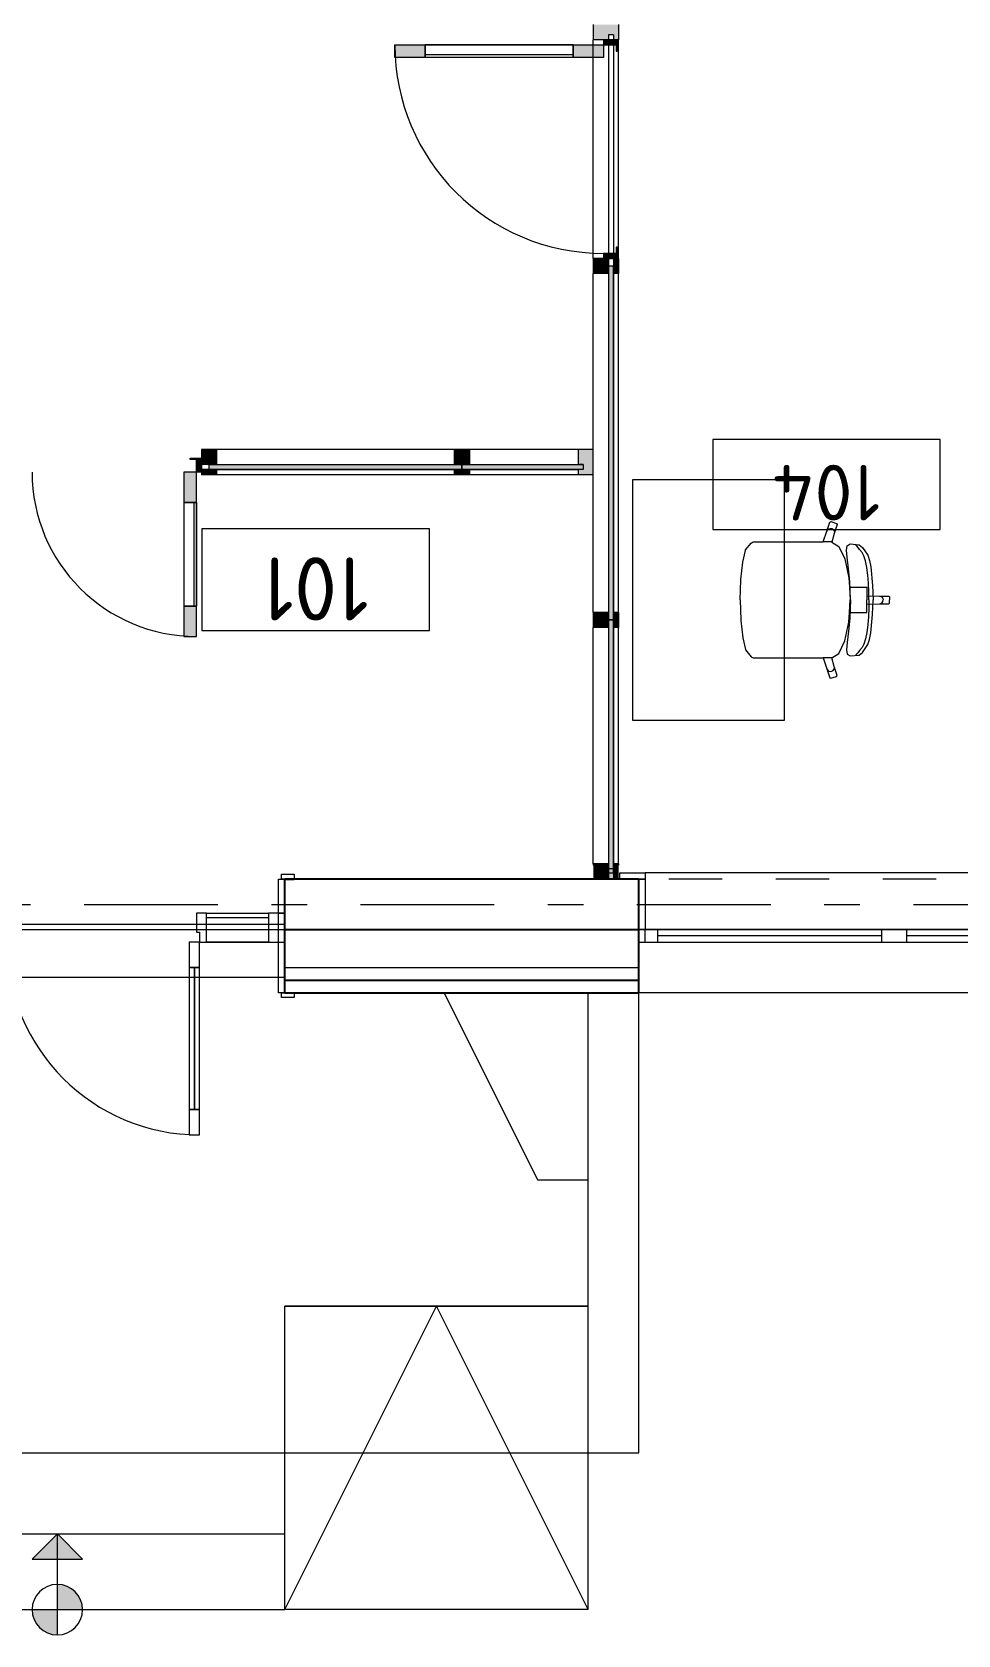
# Model space of a CAD drawing. Header units: millimetres. Extents: x 18162 to 3540582, y 72188 to 247925.
# Drawn here: x 351744 to 355407, y 75756 to 82096 of the extents above; entities that cross this region are included whole.
import ezdxf
from ezdxf.enums import TextEntityAlignment as Align

# ---------------------------------------------------------------- set-up
doc = ezdxf.new("R2010")
doc.units = ezdxf.units.MM
doc.header["$MEASUREMENT"] = 0
doc.set_wipeout_variables(frame=1)
for name, pattern in [('Dashed', [423.333333, 211.666667, -211.666667]), ('Double Dashed', [1093.611073, 529.166651, -211.666656, 141.111112, -211.666656]), ('Wipeout_Contour', [1000, 0, -1000])]:
    doc.linetypes.add(name, pattern=pattern)
for name, color, linetype in [('Archicad Doors', 7, 'Continuous'), ('Archicad Windows', 7, 'Continuous'), ('Archicad Zone Stamps', 7, 'Continuous'), ('Finish - Wall', 7, 'Continuous'), ('Interior - Furniture', 7, 'Continuous'), ('Model Unit - Zone A', 7, 'Continuous'), ('Structural - Bearing', 7, 'Continuous'), ('Structural - Grid', 7, 'Continuous'), ('Structural - Stair & Railing', 7, 'Continuous')]:
    doc.layers.add(name, color=color, linetype=linetype)
doc.styles.add('GENERATED_STYLE_2', font='')
doc.styles.add('GENERATED_STYLE_3', font='', dxfattribs={"width": 0.8})
doc.styles.get('GENERATED_STYLE_2').set_extended_font_data('ISOCPEUR MON')
doc.styles.get('GENERATED_STYLE_3').set_extended_font_data('ISOCPEUR MON')

# ---------------------------------------------------------------- blocks, each defined once
blk = doc.blocks.new('Straight Ramp 27[33]_3', base_point=(353344, 75855.7))
at = {"color": 7, "linetype": 'Continuous', "lineweight": 5}
for p, q in [((353944, 77055.7), (352744, 77055.7)), ((352744, 75855.7), (352744, 77055.7)), ((352744, 75855.7), (353344, 77055.7)), ((353944, 75855.7), (353344, 77055.7)), ((353944, 75855.7), (353944, 77055.7)), ((353944, 75855.7), (352744, 75855.7))]:
    blk.add_line(p, q, dxfattribs=at)
blk = doc.blocks.new('Харуулын өрөө_104_47_3', base_point=(354986.5, 80371.8))
at = {"layer": 'Archicad Zone Stamps', "color": 7, "linetype": 'Continuous', "lineweight": 5}
for p, q in [((355337, 80483.9), (354437, 80483.9)), ((354437, 80483.9), (354437, 80129.1)), ((355337, 80129.1), (355337, 80483.9)), ((354437, 80129.1), (355337, 80129.1))]:
    blk.add_line(p, q, dxfattribs=at)
at = {"layer": 'Archicad Zone Stamps', "color": 7, "lineweight": 5, "style": 'GENERATED_STYLE_2'}
for tag, p in [('ROOM_NUMBER', (354887, 80164.6)), ('DUMMY_861', (354667.5, 80164.6))]:
    blk.add_attdef(tag, text='', height=220, rotation=180, dxfattribs=at).set_placement(p, align=Align.TOP_CENTER)
blk = doc.blocks.new('Гонх_101_50_3', base_point=(353001.2, 79394.3))
at = {"layer": 'Archicad Zone Stamps', "color": 7, "linetype": 'Continuous', "lineweight": 5}
for p, q in [((353315.8, 80131.7), (352415.8, 80131.7)), ((352415.8, 80131.7), (352415.8, 79728.5)), ((353315.8, 79728.5), (353315.8, 80131.7)), ((352415.8, 79728.5), (353315.8, 79728.5))]:
    blk.add_line(p, q, dxfattribs=at)
at = {"layer": 'Archicad Zone Stamps', "color": 7, "lineweight": 5, "style": 'GENERATED_STYLE_2'}
for tag, p in [('ROOM_NUMBER', (352865.8, 79768.8)), ('DUMMY_861', (352653.7, 79768.8))]:
    blk.add_attdef(tag, text='', height=250, rotation=180, dxfattribs=at).set_placement(p, align=Align.TOP_CENTER)
blk = doc.blocks.new('Window with Sidelight 27[25]_3', base_point=(318570.5, 0))
at = {"layer": 'Archicad Windows', "color": 7, "linetype": 'Continuous', "lineweight": 13}
for p, q in [((354069, 78745.7), (354069, 78770.7)), ((354069, 78770.7), (354169, 78770.7)), ((355719, 78770.7), (354169, 78770.7)), ((354169, 78770.7), (354169, 78745.7)), ((355719, 78770.7), (355819, 78770.7)), ((355719, 78745.7), (355719, 78770.7)), ((355819, 78770.7), (355819, 78745.7)), ((354169, 78745.7), (354069, 78745.7)), ((354144, 78745.7), (354069, 78745.7)), ((354144, 78745.7), (354069, 78745.7)), ((354144, 78545.7), (354144, 78745.7)), ((354144, 78745.7), (354169, 78745.7)), ((354144, 78545.7), (354144, 78745.7)), ((354144, 78545.7), (354144, 78745.7)), ((354169, 78745.7), (354169, 78545.7)), ((355719, 78545.7), (355719, 78745.7)), ((355719, 78745.7), (355744, 78745.7)), ((355819, 78745.7), (355719, 78745.7)), ((355744, 78745.7), (355744, 78545.7)), ((355744, 78545.7), (355744, 78745.7)), ((355744, 78545.7), (355744, 78745.7)), ((355744, 78745.7), (355819, 78745.7)), ((355744, 78745.7), (355819, 78745.7)), ((354169, 78545.7), (354144, 78545.7)), ((354169, 78545.7), (354144, 78545.7)), ((354144, 78495.7), (354144, 78545.7)), ((354144, 78495.7), (354144, 78545.7)), ((354144, 78495.7), (354169, 78495.7)), ((354144, 78395.7), (354144, 78495.7)), ((354219, 78545.7), (354169, 78545.7)), ((354169, 78495.7), (354169, 78545.7)), ((354169, 78495.7), (354219, 78495.7)), ((354219, 78495.7), (354219, 78545.7)), ((355104, 78545.7), (354219, 78545.7)), ((355104, 78520.7), (354219, 78520.7)), ((354219, 78495.7), (355104, 78495.7)), ((355154, 78545.7), (355104, 78545.7)), ((355104, 78545.7), (355104, 78495.7)), ((355104, 78495.7), (355154, 78495.7)), ((355204, 78545.7), (355154, 78545.7)), ((355154, 78495.7), (355204, 78495.7)), ((355204, 78495.7), (355204, 78545.7)), ((355669, 78545.7), (355204, 78545.7)), ((355669, 78520.7), (355204, 78520.7)), ((355204, 78495.7), (355669, 78495.7)), ((355719, 78545.7), (355669, 78545.7)), ((355669, 78545.7), (355669, 78495.7)), ((355669, 78495.7), (355719, 78495.7)), ((355744, 78545.7), (355719, 78545.7)), ((355744, 78545.7), (355719, 78545.7)), ((355719, 78495.7), (355719, 78545.7)), ((355719, 78495.7), (355744, 78495.7)), ((355744, 78495.7), (355744, 78545.7)), ((355744, 78495.7), (355744, 78545.7)), ((355744, 78395.7), (355744, 78495.7)), ((354144, 78345.7), (354144, 78395.7)), ((355744, 78345.7), (355744, 78395.7)), ((354144, 78295.7), (354144, 78345.7)), ((355744, 78295.7), (355744, 78345.7)), ((355744, 78295.7), (354144, 78295.7))]:
    blk.add_line(p, q, dxfattribs=at)
at = {"layer": 'Archicad Windows', "color": 7, "linetype": 'Dashed', "lineweight": 13}
blk.add_line((355744, 78745.7), (354144, 78745.7), dxfattribs=at)
blk = doc.blocks.new('Double Door with 2 Sidelights_ Transom 27[33]_3', base_point=(318570.5, 0))
at = {"layer": 'Archicad Doors', "color": 7, "linetype": 'Continuous', "lineweight": 13}
for p, q in [((350507, 78745.7), (350507, 78764.7)), ((350507, 78764.7), (350557, 78764.7)), ((350557, 78764.7), (350557, 78745.7)), ((352731, 78764.7), (352781, 78764.7)), ((352731, 78745.7), (352731, 78764.7)), ((352781, 78764.7), (352781, 78745.7)), ((350557, 78745.7), (350507, 78745.7)), ((350544, 78745.7), (350507, 78745.7)), ((350544, 78745.7), (350507, 78745.7)), ((350544, 78610.7), (350544, 78745.7)), ((350544, 78745.7), (350569, 78745.7)), ((350544, 78610.7), (350544, 78745.7)), ((350544, 78610.7), (350544, 78745.7)), ((350569, 78745.7), (350569, 78610.7)), ((352719, 78610.7), (352719, 78745.7)), ((352719, 78745.7), (352744, 78745.7)), ((352781, 78745.7), (352731, 78745.7)), ((352744, 78745.7), (352744, 78610.7)), ((352744, 78610.7), (352744, 78745.7)), ((352744, 78610.7), (352744, 78745.7)), ((352744, 78745.7), (352781, 78745.7)), ((352744, 78745.7), (352781, 78745.7)), ((350569, 78610.7), (350544, 78610.7)), ((350569, 78610.7), (350544, 78610.7)), ((350544, 78495.7), (350544, 78610.7)), ((350544, 78545.7), (350544, 78610.7)), ((350544, 78545.7), (350544, 78610.7)), ((350609, 78610.7), (350569, 78610.7)), ((350569, 78610.7), (350569, 78495.7)), ((350609, 78495.7), (350609, 78610.7)), ((350609, 78592.7), (350854, 78592.7)), ((350854, 78610.7), (350854, 78495.7)), ((350894, 78610.7), (350854, 78610.7)), ((350894, 78535.7), (350894, 78610.7)), ((352394, 78610.7), (352394, 78535.7)), ((352434, 78610.7), (352394, 78610.7)), ((352434, 78495.7), (352434, 78610.7)), ((352679, 78592.7), (352434, 78592.7)), ((352719, 78610.7), (352679, 78610.7)), ((352679, 78610.7), (352679, 78495.7)), ((352744, 78610.7), (352719, 78610.7)), ((352719, 78610.7), (352744, 78610.7)), ((352719, 78495.7), (352719, 78610.7)), ((352744, 78495.7), (352744, 78610.7)), ((352744, 78545.7), (352744, 78610.7)), ((352744, 78545.7), (352744, 78610.7)), ((350544, 78495.7), (350544, 78545.7)), ((350544, 78495.7), (350544, 78545.7)), ((350544, 78295.7), (350544, 78495.7)), ((350544, 78495.7), (350569, 78495.7)), ((350569, 78495.7), (350544, 78495.7)), ((350544, 78395.7), (350544, 78495.7)), ((350544, 78395.7), (350544, 78495.7)), ((350544, 78395.7), (350544, 78495.7)), ((350569, 78495.7), (350569, 78295.7)), ((350569, 78495.7), (350609, 78495.7)), ((350609, 78495.7), (350854, 78495.7)), ((350854, 78495.7), (350882, 78495.7)), ((350882, 78495.7), (350882, 78535.7)), ((350882, 78535.7), (350894, 78535.7)), ((350882, 78395.7), (350882, 78495.7)), ((350882, 78495.7), (350922, 78495.7)), ((350922, 78495.7), (350922, 78395.7)), ((352366, 78495.7), (352366, 78395.7)), ((352406, 78495.7), (352366, 78495.7)), ((352394, 78535.7), (352406, 78535.7)), ((352406, 78535.7), (352406, 78495.7)), ((352406, 78495.7), (352434, 78495.7)), ((352406, 78395.7), (352406, 78495.7)), ((352434, 78495.7), (352679, 78495.7)), ((352679, 78495.7), (352719, 78495.7)), ((352719, 78295.7), (352719, 78495.7)), ((352719, 78495.7), (352744, 78495.7)), ((352719, 78495.7), (352744, 78495.7)), ((352744, 78495.7), (352744, 78545.7)), ((352744, 78495.7), (352744, 78545.7)), ((352744, 78495.7), (352744, 78295.7)), ((352744, 78395.7), (352744, 78495.7)), ((352744, 78395.7), (352744, 78495.7)), ((352744, 78395.7), (352744, 78495.7)), ((350544, 78345.7), (350544, 78395.7)), ((350544, 78345.7), (350544, 78395.7)), ((350544, 78345.7), (350544, 78395.7)), ((350922, 78395.7), (350882, 78395.7)), ((350902, 77833.7), (350902, 78395.7)), ((352366, 78395.7), (352406, 78395.7)), ((352386, 77833.7), (352386, 78395.7)), ((352744, 78345.7), (352744, 78395.7)), ((352744, 78345.7), (352744, 78395.7)), ((352744, 78345.7), (352744, 78395.7)), ((350544, 78295.7), (350544, 78345.7)), ((350544, 78295.7), (350544, 78345.7)), ((350544, 78295.7), (350544, 78345.7)), ((352744, 78295.7), (352744, 78345.7)), ((352744, 78295.7), (352744, 78345.7)), ((352744, 78295.7), (352744, 78345.7)), ((350507, 78276.7), (350507, 78295.7)), ((350507, 78295.7), (350557, 78295.7)), ((350544, 78295.7), (350507, 78295.7)), ((350544, 78295.7), (350507, 78295.7)), ((350557, 78276.7), (350507, 78276.7)), ((350569, 78295.7), (350544, 78295.7)), ((350557, 78295.7), (350557, 78276.7)), ((352744, 78295.7), (352719, 78295.7)), ((352731, 78295.7), (352781, 78295.7)), ((352731, 78276.7), (352731, 78295.7)), ((352781, 78276.7), (352731, 78276.7)), ((352744, 78295.7), (352781, 78295.7)), ((352744, 78295.7), (352781, 78295.7)), ((352781, 78295.7), (352781, 78276.7)), ((350882, 77733.7), (350882, 77833.7)), ((350882, 77833.7), (350922, 77833.7)), ((350922, 77833.7), (350922, 77733.7)), ((352406, 77833.7), (352366, 77833.7)), ((352366, 77833.7), (352366, 77733.7)), ((352406, 77733.7), (352406, 77833.7)), ((350922, 77733.7), (350882, 77733.7)), ((352366, 77733.7), (352406, 77733.7))]:
    blk.add_line(p, q, dxfattribs=at)
at = {"layer": 'Archicad Doors', "color": 7, "linetype": 'Continuous', "lineweight": 13, "flags": 128}
for points in [[(350609, 78495.7), (350854, 78495.7), (350854, 78610.7), (350609, 78610.7)], [(352434, 78610.7), (352679, 78610.7), (352679, 78495.7), (352434, 78495.7)], [(350882, 77833.7), (350882, 78395.7), (350902, 78395.7), (350902, 77833.7)], [(350902, 77833.7), (350902, 78395.7), (350922, 78395.7), (350922, 77833.7)], [(352386, 77833.7), (352386, 78395.7), (352366, 78395.7), (352366, 77833.7)], [(352406, 77833.7), (352406, 78395.7), (352386, 78395.7), (352386, 77833.7)]]:
    blk.add_lwpolyline(points, close=True, dxfattribs=at)
at = {"layer": 'Archicad Doors', "color": 7, "linetype": 'Continuous', "lineweight": 13}
for centre, start, end in [((350882, 78495.7), 270, 0), ((352406, 78495.7), 180, 270)]:
    blk.add_arc(centre, 762, start, end, dxfattribs=at)
blk = doc.blocks.new('Office Workstation Solo 27[145]_3', base_point=(354119.9, 80324.8))
at = {"layer": 'Interior - Furniture', "color": 7, "linetype": 'Continuous', "lineweight": 5}
for p, q in [((354888.6, 80122.5), (354900, 80157.9)), ((354900, 80157.9), (354903.8, 80159.8)), ((354903.8, 80159.8), (354926.5, 80152.4)), ((354928.5, 80148.6), (354917.1, 80113.1)), ((354926.5, 80152.4), (354928.5, 80148.6)), ((354872.9, 80079.1), (354888.6, 80122.5)), ((354888.6, 80122.5), (354891.5, 80127.6)), ((354891.5, 80127.6), (354896, 80131.3)), ((354896, 80131.3), (354901.7, 80132.9)), ((354901.7, 80132.9), (354907.5, 80132.2)), ((354917.1, 80113.1), (354907.4, 80079)), ((354907.5, 80132.2), (354912.6, 80129.3)), ((354912.6, 80129.3), (354916.2, 80124.7)), ((354916.2, 80124.7), (354917.8, 80119)), ((354917.8, 80119), (354917.1, 80113.1)), ((354555.4, 79999.7), (354566.1, 80045.6)), ((354566.1, 80045.6), (354566.9, 80047.7)), ((354566.9, 80047.7), (354588.1, 80074.6)), ((354588.1, 80074.6), (354596.7, 80079.1)), ((354596.7, 80079.1), (354627.7, 80079.1)), ((354627.7, 80079.1), (354663.8, 80079.1)), ((354663.8, 80079.1), (354872.9, 80079.1)), ((354907.2, 80079.1), (354872.9, 80079.1)), ((354907.2, 80079.1), (354907.4, 80079)), ((354907.4, 80079), (354935.2, 80061.6)), ((354935.2, 80061.6), (354959, 80011.9)), ((354965.7, 80047.3), (354968.8, 80064.5)), ((354968.3, 80018.4), (354965.7, 80047.3)), ((354974.2, 79973.1), (354968.3, 80018.4)), ((354968.8, 80064.5), (354980.3, 80071.2)), ((354980.3, 80071.2), (355016.4, 80067.9)), ((355005.9, 80064.8), (355003.2, 80068.6)), ((355011, 80058.6), (355005.9, 80064.8)), ((355017.2, 80049.6), (355011, 80058.6)), ((355016.4, 80067.9), (355029.6, 80057.4)), ((355027.2, 80037.8), (355017.2, 80049.6)), ((355034.9, 80024.6), (355027.2, 80037.8)), ((355029.6, 80057.4), (355049.7, 80026.4)), ((355041.2, 80004.3), (355034.9, 80024.6)), ((355049.7, 80026.4), (355056.9, 80006.4)), ((354548.2, 79930.9), (354555.4, 79999.7)), ((354959, 80011.9), (354974.9, 79937.6)), ((354978.8, 79922.1), (354974.2, 79973.1)), ((355046.1, 79978.3), (355041.2, 80004.3)), ((355049.8, 79948.4), (355046.1, 79978.3)), ((355056.9, 80006.4), (355061.7, 79980.5)), ((355061.7, 79980.5), (355068.7, 79907.3)), ((354545.7, 79849.8), (354548.1, 79929.9)), ((354548.1, 79929.9), (354548.2, 79930.9)), ((354974.9, 79937.6), (354977.3, 79900.1)), ((354977.3, 79900.1), (354980.5, 79849.8)), ((354977.3, 79900.1), (355016, 79900.1)), ((354981.2, 79849.8), (354978.8, 79922.1)), ((355016, 79900.1), (355045.9, 79900.1)), ((355045.9, 79900.1), (355045.9, 79866.7)), ((355052.4, 79915.9), (355049.8, 79948.4)), ((355053.8, 79882.5), (355052.4, 79915.9)), ((355068.7, 79907.3), (355070.9, 79849.8)), ((354545.7, 79849.8), (354548.1, 79769.8)), ((354977.3, 79799.5), (354980.5, 79849.8)), ((354981.2, 79849.8), (354978.8, 79777.5)), ((355045.9, 79866.7), (355045.9, 79849.8)), ((355045.9, 79866.7), (355095.8, 79864.9)), ((355045.9, 79832.9), (355045.9, 79849.8)), ((355045.9, 79832.9), (355095.8, 79834.7)), ((355045.9, 79799.5), (355045.9, 79832.9)), ((355054.3, 79849.8), (355053.8, 79882.5)), ((355054.3, 79849.8), (355053.8, 79817.1)), ((355068.7, 79792.3), (355070.9, 79849.8)), ((355095.8, 79864.9), (355101.5, 79863.8)), ((355095.8, 79864.9), (355132.7, 79864.9)), ((355095.8, 79834.7), (355101.5, 79835.9)), ((355095.8, 79834.7), (355132.7, 79834.7)), ((355101.5, 79863.8), (355106.3, 79860.5)), ((355101.5, 79835.9), (355106.3, 79839.2)), ((355106.3, 79860.5), (355109.6, 79855.6)), ((355106.3, 79839.2), (355109.6, 79844)), ((355109.6, 79855.6), (355110.7, 79849.8)), ((355109.6, 79844), (355110.7, 79849.8)), ((355132.7, 79864.9), (355135.7, 79861.9)), ((355132.7, 79834.7), (355135.7, 79837.7)), ((355135.7, 79861.9), (355135.7, 79849.8)), ((355135.7, 79837.7), (355135.7, 79849.8)), ((354548.1, 79769.8), (354548.2, 79768.7)), ((354548.2, 79768.7), (354555.4, 79700)), ((354978.8, 79777.5), (354974.2, 79726.6)), ((354974.9, 79762.1), (354977.3, 79799.5)), ((354977.3, 79799.5), (355016, 79799.5)), ((355016, 79799.5), (355045.9, 79799.5)), ((355052.4, 79783.7), (355049.8, 79751.3)), ((355053.8, 79817.1), (355052.4, 79783.7)), ((355061.7, 79719.1), (355068.7, 79792.3)), ((354959, 79687.7), (354974.9, 79762.1)), ((354974.2, 79726.6), (354968.3, 79681.3)), ((355046.1, 79721.3), (355041.2, 79695.4)), ((355049.8, 79751.3), (355046.1, 79721.3)), ((355056.9, 79693.2), (355061.7, 79719.1)), ((354555.4, 79700), (354566.1, 79654)), ((354566.1, 79654), (354566.9, 79651.9)), ((354566.9, 79651.9), (354588.1, 79625.1)), ((354907.4, 79620.7), (354935.2, 79638)), ((354935.2, 79638), (354959, 79687.7)), ((354968.3, 79681.3), (354965.7, 79652.4)), ((354965.7, 79652.4), (354968.8, 79635.1)), ((355011, 79641.1), (355005.9, 79634.8)), ((355017.2, 79650.1), (355011, 79641.1)), ((355016.4, 79631.7), (355029.6, 79642.3)), ((355027.2, 79661.8), (355017.2, 79650.1)), ((355034.9, 79675), (355027.2, 79661.8)), ((355029.6, 79642.3), (355049.7, 79673.3)), ((355041.2, 79695.4), (355034.9, 79675)), ((355049.7, 79673.3), (355056.9, 79693.2)), ((354588.1, 79625.1), (354596.7, 79620.6)), ((354596.7, 79620.6), (354627.7, 79620.6)), ((354627.7, 79620.6), (354663.8, 79620.6)), ((354663.8, 79620.6), (354872.9, 79620.6)), ((354907.2, 79620.6), (354872.9, 79620.6)), ((354872.9, 79620.6), (354888.6, 79577.2)), ((354888.6, 79577.2), (354891.5, 79572)), ((354888.6, 79577.2), (354900, 79541.8)), ((354907.2, 79620.6), (354907.4, 79620.7)), ((354917.1, 79586.5), (354907.4, 79620.7)), ((354912.6, 79570.4), (354916.2, 79575)), ((354916.2, 79575), (354917.8, 79580.7)), ((354917.8, 79580.7), (354917.1, 79586.5)), ((354928.5, 79551.1), (354917.1, 79586.5)), ((354968.8, 79635.1), (354980.3, 79628.4)), ((354980.3, 79628.4), (355016.4, 79631.7)), ((355005.9, 79634.8), (355003.2, 79631.1)), ((354891.5, 79572), (354896, 79568.4)), ((354896, 79568.4), (354901.7, 79566.8)), ((354900, 79541.8), (354903.8, 79539.8)), ((354901.7, 79566.8), (354907.5, 79567.5)), ((354903.8, 79539.8), (354926.5, 79547.3)), ((354907.5, 79567.5), (354912.6, 79570.4)), ((354926.5, 79547.3), (354928.5, 79551.1))]:
    blk.add_line(p, q, dxfattribs=at)
at = {"layer": 'Interior - Furniture', "color": 7, "linetype": 'Continuous', "lineweight": 5, "flags": 128}
blk.add_lwpolyline([(354119.9, 80324.8), (354119.9, 79374.8), (354719.9, 79374.8), (354719.9, 80324.8)], close=True, dxfattribs=at)
blk = doc.blocks.new('Standard grid marker[168]_3', base_point=(336732.8, 78645.7))
at = {"layer": 'Structural - Grid', "color": 13, "linetype": 'Double Dashed', "lineweight": 13}
blk.add_line((337732.8, 78645.7), (372294.9, 78645.7), dxfattribs=at)
at = {"layer": 'Structural - Grid', "color": 13, "lineweight": 13, "style": 'GENERATED_STYLE_3'}
blk.add_attdef('AC_MarkerText_1', text='', height=250, rotation=180, dxfattribs=at).set_placement((373594.9, 78520.7), align=Align.TOP_CENTER)

msp = doc.modelspace()

# ---------------------------------------------------------------- linework, layer by layer
at = {"layer": 'Finish - Wall', "color": 7, "linetype": 'Continuous', "lineweight": 13}
for p, q in [((353964, 80445.3), (353964, 80345.3)), ((353964, 78745.7), (353964, 78740.7)), ((354064, 78745.7), (353964, 78745.7)), ((354024, 78740.7), (353964, 78740.7)), ((354064, 78740.7), (354044, 78740.7)), ((354064, 78745.7), (354064, 78740.7))]:
    msp.add_line(p, q, dxfattribs=at)
at = {"layer": 'Structural - Bearing', "color": 7, "linetype": 'Continuous', "lineweight": 13, "flags": 128}
msp.add_lwpolyline([(339344, 96745.7), (339344, 78545.7), (369544, 78545.7), (369544, 96745.7), (356344, 96745.7), (356344, 92545.7), (353844, 92545.7), (353844, 96745.7)], close=True, dxfattribs=at)
at = {"layer": 'Structural - Stair & Railing', "color": 7, "linetype": 'Continuous', "lineweight": 13}
for p, q in [((353944, 78355.7), (350044, 78355.7)), ((353944, 77055.7), (353944, 78355.7)), ((352744, 76155.7), (352744, 77055.7)), ((352744, 77055.7), (353944, 77055.7)), ((352744, 75855.7), (352744, 76155.7)), ((350044, 75855.7), (352744, 75855.7))]:
    msp.add_line(p, q, dxfattribs=at)

# ---------------------------------------------------------------- block references
at = {"layer": 'Interior - Furniture', "color": 7, "linetype": 'Continuous', "lineweight": 5}
msp.add_blockref('Office Workstation Solo 27[145]_3', (354119.9, 80324.8), dxfattribs=at)
at = {"layer": 'Model Unit - Zone A', "color": 7, "linetype": 'Continuous', "lineweight": 5}
for name, p, values in [('Харуулын өрөө_104_47_3', (354986.5, 80371.8), {'ROOM_NUMBER': '104'}), ('Гонх_101_50_3', (353001.2, 79394.3), {'ROOM_NUMBER': '101'})]:
    msp.add_blockref(name, p, dxfattribs=at).add_auto_attribs(values)

# ---------------------------------------------------------------- next in the draw order: wipeouts: each hides what was drawn before it
at = {"color": 254, "linetype": 'Wipeout_Contour', "lineweight": 0, "ltscale": 1451919.158500745}
msp.add_wipeout([(353884, 81995.7), (353884, 82045.7), (353299, 82045.7), (353299, 81995.7)], dxfattribs=at).dxf.layer = 'Archicad Doors'
at = {"color": 254, "linetype": 'Wipeout_Contour', "lineweight": 0, "ltscale": 1445372.089803029}
msp.add_wipeout([(352344, 80235.3), (352344, 79825.3), (352394, 79825.3), (352394, 80235.3)], dxfattribs=at).dxf.layer = 'Archicad Doors'
at = {"color": 254, "linetype": 'Wipeout_Contour', "lineweight": 0, "ltscale": 1453139.429644814}
msp.add_wipeout([(354024, 81200.7), (354024, 82065.7), (353964, 82065.7), (353964, 81200.7)], dxfattribs=at).dxf.layer = 'Finish - Wall'
at = {"color": 254, "linetype": 'Wipeout_Contour', "lineweight": 0, "ltscale": 1450861.873720681}
msp.add_wipeout([(353904, 80385.3), (353904, 80445.3), (353474, 80445.3), (353474, 80385.3)], dxfattribs=at).dxf.layer = 'Finish - Wall'
at = {"color": 254, "linetype": 'Wipeout_Contour', "lineweight": 0, "ltscale": 1445912.129120919}
msp.add_wipeout([(352414, 80365.3), (352444, 80365.3), (352444, 80385.3), (352414, 80385.3)], dxfattribs=at).dxf.layer = 'Finish - Wall'
at = {"color": 254, "linetype": 'Wipeout_Contour', "lineweight": 0, "ltscale": 1451047.506577081}
msp.add_wipeout([(354024, 79740.7), (353964, 79740.7), (353964, 78805.7), (354024, 78805.7)], dxfattribs=at).dxf.layer = 'Finish - Wall'
at = {"color": 254, "linetype": 'Wipeout_Contour', "lineweight": 0, "ltscale": 1438080.339392957}
msp.add_wipeout([(352744, 76155.7), (350044, 76155.7), (350044, 75855.7), (352744, 75855.7)], dxfattribs=at).dxf.layer = 'Structural - Stair & Railing'

# ---------------------------------------------------------------- next in the draw order: hatches: boundary and pattern name
at = {"layer": 'Archicad Doors', "linetype": 'Continuous', "lineweight": 9}
for points in [[(353299, 81995.7), (353299, 82045.7), (353179, 82045.7), (353179, 81995.7)], [(352344, 80355.3), (352344, 80235.3), (352394, 80235.3), (352394, 80355.3)], [(352344, 79825.3), (352344, 79705.3), (352394, 79705.3), (352394, 79825.3)]]:
    msp.add_hatch(color=7, dxfattribs=at).paths.add_polyline_path(points)
at = {"layer": 'Structural - Stair & Railing', "linetype": 'Continuous', "lineweight": 13}
for points in [[(351844, 75855.7), (351944, 75855.7, 0.414214), (351844, 75955.7)], [(351844, 75855.7), (351744, 75855.7, 0.414214), (351844, 75755.7)]]:
    msp.add_hatch(color=161, dxfattribs=at).paths.add_polyline_path(points)

# ---------------------------------------------------------------- next in the draw order: linework, layer by layer
at = {"layer": 'Archicad Doors', "color": 7, "linetype": 'Continuous', "lineweight": 13}
for p, q in [((353884, 82045.7), (353299, 82045.7)), ((353884, 82005.7), (353299, 82005.7)), ((353884, 81995.7), (353299, 81995.7)), ((352344, 80235.3), (352344, 79825.3)), ((352384, 80235.3), (352384, 79825.3)), ((352394, 80235.3), (352394, 79825.3))]:
    msp.add_line(p, q, dxfattribs=at)
at = {"layer": 'Archicad Doors', "color": 7, "linetype": 'Continuous', "lineweight": 13, "flags": 128}
for points in [[(353299, 81995.7), (353179, 81995.7), (353179, 82045.7), (353299, 82045.7)], [(353884, 81995.7), (353299, 81995.7), (353299, 82045.7), (353884, 82045.7)], [(352344, 80355.3), (352344, 80235.3), (352394, 80235.3), (352394, 80355.3)], [(352344, 80235.3), (352344, 79825.3), (352394, 79825.3), (352394, 80235.3)], [(352344, 79825.3), (352344, 79705.3), (352394, 79705.3), (352394, 79825.3)]]:
    msp.add_lwpolyline(points, close=True, dxfattribs=at)
at = {"layer": 'Archicad Doors', "color": 7, "linetype": 'Continuous', "lineweight": 13}
msp.add_arc((352394, 80355.3), 650, 180, 270, dxfattribs=at)
at = {"layer": 'Finish - Wall', "color": 7, "linetype": 'Continuous', "lineweight": 13}
for p, q in [((353964, 82125.7), (353964, 82065.7)), ((353964, 80445.3), (353904, 80445.3)), ((353964, 78805.7), (353964, 78800.7))]:
    msp.add_line(p, q, dxfattribs=at)
at = {"layer": 'Finish - Wall', "color": 7, "linetype": 'Continuous', "lineweight": 13, "flags": 128}
for points in [[(353964, 81200.7), (353964, 82065.7)], [(353904, 80445.3), (353474, 80445.3)], [(353964, 78805.7), (353964, 79740.7)]]:
    msp.add_lwpolyline(points, dxfattribs=at)
at = {"layer": 'Structural - Stair & Railing', "color": 7, "linetype": 'Continuous', "lineweight": 13}
for p, q in [((352744, 76155.7), (350044, 76155.7)), ((352744, 75855.7), (352744, 76155.7)), ((351844, 75755.7), (351844, 75955.7)), ((350044, 75855.7), (352744, 75855.7)), ((351744, 75855.7), (351944, 75855.7))]:
    msp.add_line(p, q, dxfattribs=at)
for start, end in [(0, 180), (180, 0)]:
    msp.add_arc((351844, 75855.7), 100, start, end, dxfattribs=at)

# ---------------------------------------------------------------- next in the draw order: wipeouts: each hides what was drawn before it
at = {"color": 254, "linetype": 'Wipeout_Contour', "lineweight": 0, "ltscale": 1453373.29254911}
msp.add_wipeout([(354044, 82065.7), (354044, 81200.7), (354064, 81200.7), (354064, 82065.7)], dxfattribs=at).dxf.layer = 'Finish - Wall'
at = {"color": 254, "linetype": 'Wipeout_Contour', "lineweight": 0, "ltscale": 1447956.231732126}
msp.add_wipeout([(353414, 80385.3), (353414, 80445.3), (352474, 80445.3), (352474, 80385.3)], dxfattribs=at).dxf.layer = 'Finish - Wall'
at = {"color": 254, "linetype": 'Wipeout_Contour', "lineweight": 0, "ltscale": 1450808.679578008}
msp.add_wipeout([(353474, 80365.3), (353474, 80345.3), (353904, 80345.3), (353904, 80365.3)], dxfattribs=at).dxf.layer = 'Finish - Wall'
at = {"color": 254, "linetype": 'Wipeout_Contour', "lineweight": 0, "ltscale": 1451281.706591956}
msp.add_wipeout([(354064, 79740.7), (354044, 79740.7), (354044, 78805.7), (354064, 78805.7)], dxfattribs=at).dxf.layer = 'Finish - Wall'

# ---------------------------------------------------------------- next in the draw order: linework, layer by layer
at = {"layer": 'Finish - Wall', "color": 7, "linetype": 'Continuous', "lineweight": 13}
for p, q in [((352474, 80445.3), (352414, 80445.3)), ((353474, 80445.3), (353414, 80445.3))]:
    msp.add_line(p, q, dxfattribs=at)
at = {"layer": 'Finish - Wall', "color": 7, "linetype": 'Continuous', "lineweight": 13, "flags": 128}
msp.add_lwpolyline([(353414, 80445.3), (352474, 80445.3)], dxfattribs=at)

# ---------------------------------------------------------------- next in the draw order: wipeouts: each hides what was drawn before it
at = {"color": 254, "linetype": 'Wipeout_Contour', "lineweight": 0, "ltscale": 1447902.930773311}
msp.add_wipeout([(352474, 80365.3), (352474, 80345.3), (353414, 80345.3), (353414, 80365.3)], dxfattribs=at).dxf.layer = 'Finish - Wall'
at = {"color": 254, "linetype": 'Wipeout_Contour', "lineweight": 0, "ltscale": 2163619.898461148}
msp.add_wipeout([(353944, 78355.7), (350044, 78355.7), (350044, 76155.7), (352744, 76155.7), (352744, 77055.7), (353944, 77055.7)], dxfattribs=at).dxf.layer = 'Structural - Stair & Railing'

# ---------------------------------------------------------------- next in the draw order: hatches: boundary and pattern name
at = {"layer": 'Structural - Stair & Railing', "linetype": 'Continuous', "lineweight": 13}
msp.add_hatch(color=161, dxfattribs=at).paths.add_polyline_path([(351844, 76155.7), (351744, 76055.7), (351944, 76055.7)])

# ---------------------------------------------------------------- next in the draw order: linework, layer by layer
at = {"layer": 'Structural - Bearing', "color": 7, "linetype": 'Continuous', "lineweight": 13, "flags": 128}
for points in [[(354144, 78565.7), (349344, 78565.7), (349344, 76475.7), (354144, 76475.7)], [(354144, 78565.7), (349344, 78565.7), (349344, 76475.7), (354144, 76475.7)], [(353944, 78355.7), (353344, 78355.7), (353744, 77555.7), (353944, 77555.7)]]:
    msp.add_lwpolyline(points, close=True, dxfattribs=at)
at = {"layer": 'Structural - Stair & Railing', "color": 7, "linetype": 'Continuous', "lineweight": 13}
for p, q in [((353944, 78355.7), (350044, 78355.7)), ((353944, 77055.7), (353944, 78355.7)), ((352744, 76155.7), (352744, 77055.7)), ((352744, 77055.7), (353944, 77055.7)), ((350044, 76155.7), (352744, 76155.7)), ((351844, 75855.7), (351844, 76155.7))]:
    msp.add_line(p, q, dxfattribs=at)
at = {"layer": 'Structural - Stair & Railing', "color": 7, "linetype": 'Continuous', "lineweight": 13, "flags": 128}
msp.add_lwpolyline([(351844, 76155.7), (351744, 76055.7), (351944, 76055.7)], close=True, dxfattribs=at)

# ---------------------------------------------------------------- next in the draw order: block references
at = {"color": 7, "linetype": 'Continuous', "lineweight": 5}
msp.add_blockref('Straight Ramp 27[33]_3', (353344, 75855.7), dxfattribs=at)

# ---------------------------------------------------------------- next in the draw order: wipeouts: each hides what was drawn before it
at = {"color": 254, "linetype": 'Wipeout_Contour', "lineweight": 0, "ltscale": 1447920.700047261}
msp.add_wipeout([(353444, 80385.3), (352444, 80385.3), (352444, 80365.3), (353444, 80365.3)], dxfattribs=at).dxf.layer = 'Finish - Wall'

# ---------------------------------------------------------------- next in the draw order: hatches: boundary and pattern name
at = {"layer": 'Archicad Doors', "linetype": 'Continuous', "lineweight": 9}
msp.add_hatch(color=7, dxfattribs=at).paths.add_polyline_path([(352414, 80355.3), (352414, 80410.3), (352369, 80410.3), (352369, 80405.3), (352394, 80405.3), (352394, 80355.3)])
at = {"layer": 'Finish - Wall', "linetype": 'Continuous', "lineweight": 9}
for points in [[(352474, 80385.3), (352474, 80445.3), (352414, 80445.3), (352414, 80385.3)], [(352474, 80365.3), (352414, 80365.3), (352414, 80345.3), (352474, 80345.3)]]:
    msp.add_hatch(color=7, dxfattribs=at).paths.add_polyline_path(points)

# ---------------------------------------------------------------- next in the draw order: linework, layer by layer
at = {"layer": 'Archicad Doors', "color": 7, "linetype": 'Continuous', "lineweight": 13, "flags": 128}
msp.add_lwpolyline([(352414, 80355.3), (352394, 80355.3), (352394, 80405.3), (352369, 80405.3), (352369, 80410.3), (352414, 80410.3)], close=True, dxfattribs=at)
at = {"layer": 'Finish - Wall', "color": 7, "linetype": 'Continuous', "lineweight": 13}
for p, q in [((352414, 80445.3), (352414, 80385.3)), ((352474, 80445.3), (352474, 80385.3)), ((352474, 80385.3), (352414, 80385.3)), ((352414, 80365.3), (352414, 80345.3)), ((352474, 80365.3), (352414, 80365.3)), ((352474, 80345.3), (352414, 80345.3)), ((352474, 80365.3), (352474, 80345.3))]:
    msp.add_line(p, q, dxfattribs=at)
at = {"layer": 'Finish - Wall', "color": 7, "linetype": 'Continuous', "lineweight": 13, "flags": 128}
for points in [[(352414, 80385.3), (352414, 80365.3)], [(352444, 80365.3), (352444, 80385.3)]]:
    msp.add_lwpolyline(points, dxfattribs=at)

# ---------------------------------------------------------------- next in the draw order: wipeouts: each hides what was drawn before it
at = {"color": 254, "linetype": 'Wipeout_Contour', "lineweight": 0, "ltscale": 1450806.905684316}
msp.add_wipeout([(353924, 80385.3), (353444, 80385.3), (353444, 80365.3), (353924, 80365.3)], dxfattribs=at).dxf.layer = 'Finish - Wall'
at = {"color": 254, "linetype": 'Wipeout_Contour', "lineweight": 0, "ltscale": 1448070.687420711}
msp.add_wipeout([(354144, 78345.7), (352744, 78345.7), (352744, 78295.7), (354144, 78295.7)], dxfattribs=at).dxf.layer = 'Structural - Bearing'

# ---------------------------------------------------------------- next in the draw order: hatches: boundary and pattern name
at = {"layer": 'Finish - Wall', "linetype": 'Continuous', "lineweight": 9}
for points in [[(353474, 80385.3), (353474, 80445.3), (353414, 80445.3), (353414, 80385.3)], [(353924, 80385.3), (353924, 80365.3), (353904, 80365.3), (353904, 80345.3), (353964, 80345.3), (353964, 80445.3), (353904, 80445.3), (353904, 80385.3)], [(353474, 80365.3), (353414, 80365.3), (353414, 80345.3), (353474, 80345.3)]]:
    msp.add_hatch(color=7, dxfattribs=at).paths.add_polyline_path(points)
at = {"layer": 'Finish - Wall', "linetype": 'Continuous', "lineweight": 13}
for points in [[(352444, 80365.3), (353444, 80365.3), (353444, 80385.3), (352444, 80385.3)], [(353444, 80365.3), (353924, 80365.3), (353924, 80385.3), (353444, 80385.3)]]:
    msp.add_hatch(color=7, dxfattribs=at).paths.add_polyline_path(points)

# ---------------------------------------------------------------- next in the draw order: linework, layer by layer
at = {"layer": 'Finish - Wall', "color": 7, "linetype": 'Continuous', "lineweight": 13}
for p, q in [((353414, 80445.3), (353414, 80385.3)), ((353474, 80445.3), (353474, 80385.3)), ((353904, 80445.3), (353904, 80385.3)), ((353474, 80385.3), (353414, 80385.3)), ((353414, 80365.3), (353414, 80345.3)), ((353474, 80365.3), (353414, 80365.3)), ((353474, 80345.3), (353414, 80345.3)), ((353474, 80365.3), (353474, 80345.3)), ((353924, 80385.3), (353904, 80385.3)), ((353904, 80365.3), (353904, 80345.3)), ((353924, 80365.3), (353904, 80365.3)), ((353964, 80345.3), (353904, 80345.3)), ((353924, 80385.3), (353924, 80365.3))]:
    msp.add_line(p, q, dxfattribs=at)
at = {"layer": 'Finish - Wall', "color": 7, "linetype": 'Continuous', "lineweight": 13, "flags": 128}
for points in [[(352444, 80365.3), (352444, 80385.3), (353444, 80385.3), (353444, 80365.3)], [(353444, 80365.3), (353444, 80385.3), (353924, 80385.3), (353924, 80365.3)]]:
    msp.add_lwpolyline(points, close=True, dxfattribs=at)
for points in [[(352474, 80385.3), (353414, 80385.3)], [(352474, 80365.3), (353414, 80365.3)], [(353414, 80345.3), (352474, 80345.3)], [(353474, 80385.3), (353904, 80385.3)], [(353474, 80365.3), (353904, 80365.3)], [(353904, 80345.3), (353474, 80345.3)]]:
    msp.add_lwpolyline(points, dxfattribs=at)
at = {"layer": 'Structural - Bearing', "color": 7, "linetype": 'Continuous', "lineweight": 25}
msp.add_line((352744, 78295.7), (352781, 78295.7), dxfattribs=at)
at = {"layer": 'Structural - Bearing', "color": 7, "linetype": 'Continuous', "lineweight": 25, "flags": 128}
msp.add_lwpolyline([(352744, 78295.7), (354144, 78295.7)], dxfattribs=at)

# ---------------------------------------------------------------- next in the draw order: wipeouts: each hides what was drawn before it
at = {"color": 254, "linetype": 'Wipeout_Contour', "lineweight": 0, "ltscale": 1448113.969819553}
msp.add_wipeout([(352744, 78345.7), (354144, 78345.7), (354144, 78395.7), (352744, 78395.7)], dxfattribs=at).dxf.layer = 'Structural - Bearing'

# ---------------------------------------------------------------- next in the draw order: linework, layer by layer
at = {"layer": 'Structural - Bearing', "color": 7, "linetype": 'Continuous', "lineweight": 25}
for p, q in [((352744, 78345.7), (354144, 78345.7)), ((352744, 78295.7), (352744, 78345.7)), ((352744, 78295.7), (352744, 78345.7)), ((354144, 78295.7), (354144, 78345.7))]:
    msp.add_line(p, q, dxfattribs=at)

# ---------------------------------------------------------------- next in the draw order: wipeouts: each hides what was drawn before it
at = {"color": 254, "linetype": 'Wipeout_Contour', "lineweight": 0, "ltscale": 1452102.97751164}
msp.add_wipeout([(354024, 79800.7), (354024, 81140.7), (353964, 81140.7), (353964, 79800.7)], dxfattribs=at).dxf.layer = 'Finish - Wall'
at = {"color": 254, "linetype": 'Wipeout_Contour', "lineweight": 0, "ltscale": 1810939.110197251}
msp.add_wipeout([(352744, 78395.7), (354144, 78395.7), (354144, 78495.7), (354144, 78545.7), (352744, 78545.7)], dxfattribs=at).dxf.layer = 'Structural - Bearing'

# ---------------------------------------------------------------- next in the draw order: linework, layer by layer
at = {"layer": 'Finish - Wall', "color": 7, "linetype": 'Continuous', "lineweight": 13}
for p, q in [((353964, 81200.7), (353964, 81140.7)), ((353964, 79800.7), (353964, 79740.7))]:
    msp.add_line(p, q, dxfattribs=at)
at = {"layer": 'Finish - Wall', "color": 7, "linetype": 'Continuous', "lineweight": 13, "flags": 128}
msp.add_lwpolyline([(353964, 79800.7), (353964, 81140.7)], dxfattribs=at)
at = {"layer": 'Structural - Bearing', "color": 7, "linetype": 'Continuous', "lineweight": 25}
for p, q in [((352744, 78395.7), (352744, 78495.7)), ((352744, 78395.7), (352744, 78495.7)), ((354144, 78395.7), (354144, 78495.7)), ((352744, 78345.7), (352744, 78395.7)), ((352744, 78345.7), (352744, 78395.7)), ((354144, 78345.7), (354144, 78395.7))]:
    msp.add_line(p, q, dxfattribs=at)
at = {"layer": 'Structural - Bearing', "color": 7, "linetype": 'Continuous', "lineweight": 13}
msp.add_line((352744, 78395.7), (354144, 78395.7), dxfattribs=at)

# ---------------------------------------------------------------- next in the draw order: wipeouts: each hides what was drawn before it
at = {"color": 254, "linetype": 'Wipeout_Contour', "lineweight": 0, "ltscale": 1452337.007339013}
msp.add_wipeout([(354044, 81140.7), (354044, 79800.7), (354064, 79800.7), (354064, 81140.7)], dxfattribs=at).dxf.layer = 'Finish - Wall'

# ---------------------------------------------------------------- next in the draw order: wipeouts: each hides what was drawn before it
at = {"color": 254, "linetype": 'Wipeout_Contour', "lineweight": 0, "ltscale": 1452259.212363685}
msp.add_wipeout([(354024, 79770.7), (354044, 79770.7), (354044, 81170.7), (354024, 81170.7)], dxfattribs=at).dxf.layer = 'Finish - Wall'

# ---------------------------------------------------------------- next in the draw order: wipeouts: each hides what was drawn before it
at = {"color": 254, "linetype": 'Wipeout_Contour', "lineweight": 0, "ltscale": 1453290.960679741}
msp.add_wipeout([(354024, 81170.7), (354044, 81170.7), (354044, 82085.7), (354024, 82085.7)], dxfattribs=at).dxf.layer = 'Finish - Wall'
at = {"color": 254, "linetype": 'Wipeout_Contour', "lineweight": 0, "ltscale": 1451208.135786423}
msp.add_wipeout([(354044, 79770.7), (354024, 79770.7), (354024, 78785.7), (354044, 78785.7)], dxfattribs=at).dxf.layer = 'Finish - Wall'

# ---------------------------------------------------------------- next in the draw order: hatches: boundary and pattern name
at = {"layer": 'Archicad Doors', "linetype": 'Continuous', "lineweight": 9}
for points in [[(354004, 82065.7), (354004, 82045.7), (354054, 82045.7), (354054, 82020.7), (354059, 82020.7), (354059, 82065.7)], [(354004, 81995.7), (354004, 82045.7), (353884, 82045.7), (353884, 81995.7)], [(354059, 81200.7), (354059, 81245.7), (354054, 81245.7), (354054, 81220.7), (354004, 81220.7), (354004, 81200.7)]]:
    msp.add_hatch(color=7, dxfattribs=at).paths.add_polyline_path(points)
at = {"layer": 'Finish - Wall', "linetype": 'Continuous', "lineweight": 9}
for points in [[(354024, 82085.7), (354044, 82085.7), (354044, 82065.7), (354064, 82065.7), (354064, 82125.7), (353964, 82125.7), (353964, 82065.7), (354024, 82065.7)], [(354024, 81140.7), (354024, 81200.7), (353964, 81200.7), (353964, 81140.7)], [(354044, 81140.7), (354064, 81140.7), (354064, 81200.7), (354044, 81200.7)], [(354024, 79740.7), (354024, 79800.7), (353964, 79800.7), (353964, 79740.7)], [(354044, 79740.7), (354064, 79740.7), (354064, 79800.7), (354044, 79800.7)], [(354024, 78785.7), (354024, 78805.7), (353964, 78805.7), (353964, 78745.7), (354064, 78745.7), (354064, 78805.7), (354044, 78805.7), (354044, 78785.7)], [(354024, 78740.7), (354024, 78800.7), (353964, 78800.7), (353964, 78740.7)], [(354044, 78740.7), (354064, 78740.7), (354064, 78800.7), (354044, 78800.7)]]:
    msp.add_hatch(color=7, dxfattribs=at).paths.add_polyline_path(points)
at = {"layer": 'Finish - Wall', "linetype": 'Continuous', "lineweight": 13}
for points in [[(354044, 81170.7), (354024, 81170.7), (354024, 79770.7), (354044, 79770.7)], [(354044, 79770.7), (354024, 79770.7), (354024, 78770.7), (354044, 78770.7)]]:
    msp.add_hatch(color=7, dxfattribs=at).paths.add_polyline_path(points)

# ---------------------------------------------------------------- next in the draw order: linework, layer by layer
at = {"layer": 'Archicad Doors', "color": 7, "linetype": 'Continuous', "lineweight": 13, "flags": 128}
for points in [[(354004, 82065.7), (354004, 82045.7), (354054, 82045.7), (354054, 82020.7), (354059, 82020.7), (354059, 82065.7)], [(354004, 81995.7), (353884, 81995.7), (353884, 82045.7), (354004, 82045.7)], [(354059, 81200.7), (354059, 81245.7), (354054, 81245.7), (354054, 81220.7), (354004, 81220.7), (354004, 81200.7)]]:
    msp.add_lwpolyline(points, close=True, dxfattribs=at)
at = {"layer": 'Archicad Doors', "color": 7, "linetype": 'Continuous', "lineweight": 13}
msp.add_arc((354004, 82045.7), 825, 180, 270, dxfattribs=at)
at = {"layer": 'Finish - Wall', "color": 7, "linetype": 'Continuous', "lineweight": 13}
for p, q in [((354064, 82125.7), (354064, 82065.7)), ((354024, 82065.7), (353964, 82065.7)), ((354024, 82085.7), (354024, 82065.7)), ((354044, 82085.7), (354024, 82085.7)), ((354044, 82085.7), (354044, 82065.7)), ((354064, 82065.7), (354044, 82065.7)), ((354024, 81200.7), (353964, 81200.7)), ((354024, 81200.7), (354024, 81140.7)), ((354044, 81200.7), (354044, 81140.7)), ((354064, 81200.7), (354044, 81200.7)), ((354064, 81200.7), (354064, 81140.7)), ((354024, 81140.7), (353964, 81140.7)), ((354064, 81140.7), (354044, 81140.7)), ((354024, 79800.7), (353964, 79800.7)), ((354024, 79800.7), (354024, 79740.7)), ((354044, 79800.7), (354044, 79740.7)), ((354064, 79800.7), (354044, 79800.7)), ((354064, 79800.7), (354064, 79740.7)), ((354024, 79740.7), (353964, 79740.7)), ((354064, 79740.7), (354044, 79740.7)), ((354024, 78805.7), (353964, 78805.7)), ((354024, 78800.7), (353964, 78800.7)), ((354024, 78805.7), (354024, 78800.7)), ((354024, 78785.7), (354024, 78740.7)), ((354044, 78785.7), (354024, 78785.7)), ((354044, 78805.7), (354044, 78800.7)), ((354064, 78805.7), (354044, 78805.7)), ((354064, 78800.7), (354044, 78800.7)), ((354044, 78785.7), (354044, 78740.7)), ((354064, 78805.7), (354064, 78800.7))]:
    msp.add_line(p, q, dxfattribs=at)
at = {"layer": 'Finish - Wall', "color": 7, "linetype": 'Continuous', "lineweight": 13, "flags": 128}
for points in [[(354024, 82065.7), (354024, 81200.7)], [(354044, 82065.7), (354044, 81200.7)], [(354064, 81200.7), (354064, 82065.7)], [(354024, 81140.7), (354024, 79800.7)], [(354044, 81140.7), (354044, 79800.7)], [(354064, 79800.7), (354064, 81140.7)], [(354024, 79740.7), (354024, 78805.7)], [(354044, 79740.7), (354044, 78805.7)], [(354064, 78805.7), (354064, 79740.7)]]:
    msp.add_lwpolyline(points, dxfattribs=at)
for points in [[(354044, 81170.7), (354024, 81170.7), (354024, 79770.7), (354044, 79770.7)], [(354044, 79770.7), (354024, 79770.7), (354024, 78770.7), (354044, 78770.7)]]:
    msp.add_lwpolyline(points, close=True, dxfattribs=at)

# ---------------------------------------------------------------- next in the draw order: wipeouts: each hides what was drawn before it
at = {"color": 254, "linetype": 'Wipeout_Contour', "lineweight": 0, "ltscale": 1448352.542029591}
msp.add_wipeout([(352744, 78745.7), (352744, 78545.7), (354144, 78545.7), (354144, 78745.7)], dxfattribs=at).dxf.layer = 'Structural - Bearing'

# ---------------------------------------------------------------- next in the draw order: linework, layer by layer
at = {"layer": 'Structural - Bearing', "color": 7, "linetype": 'Continuous', "lineweight": 25}
for p, q in [((352744, 78745.7), (352781, 78745.7)), ((352744, 78610.7), (352744, 78745.7)), ((354144, 78745.7), (354069, 78745.7)), ((354144, 78545.7), (354144, 78745.7)), ((352744, 78545.7), (352744, 78610.7)), ((352744, 78545.7), (354144, 78545.7)), ((352744, 78495.7), (352744, 78545.7)), ((354144, 78495.7), (354144, 78545.7))]:
    msp.add_line(p, q, dxfattribs=at)
at = {"layer": 'Structural - Bearing', "color": 7, "linetype": 'Continuous', "lineweight": 25, "flags": 128}
msp.add_lwpolyline([(354144, 78745.7), (352744, 78745.7)], dxfattribs=at)

# ---------------------------------------------------------------- next in the draw order: block references
at = {"layer": 'Archicad Doors', "color": 7, "linetype": 'Continuous', "lineweight": 13}
msp.add_blockref('Double Door with 2 Sidelights_ Transom 27[33]_3', (318570.5, 0), dxfattribs=at)
at = {"layer": 'Archicad Windows', "color": 7, "linetype": 'Continuous', "lineweight": 13}
msp.add_blockref('Window with Sidelight 27[25]_3', (318570.5, 0), dxfattribs=at)
at = {"layer": 'Structural - Grid', "color": 13, "linetype": 'Continuous', "lineweight": 13}
msp.add_blockref('Standard grid marker[168]_3', (336732.8, 78645.7), dxfattribs=at)

doc.saveas('drawing.dxf')
